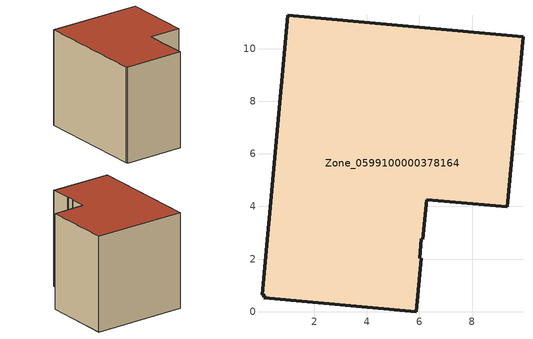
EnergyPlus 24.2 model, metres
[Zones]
Zone_0599100000378164
 floor ground (C_G): 5.88,0 0.07,0.53 0.11,0.62 0.01,0.63 0.98,11.27 9.94,10.45 9.35,3.99 6.27,4.26 6.13,2.76 6.07,2.77 6.01,2.03 6.07,2.02 z0
 wall outside (C_F): 9.94,10.45 0.98,11.27 0.01,0.63 0.11,0.62 0.07,0.53 5.88,0 6.07,2.02 6.01,2.03 6.07,2.77 6.13,2.76 6.27,4.26 9.35,3.99 9.94,10.45 z0:9.21
 roof outside (C_R): 0.07,0.53 5.88,0 6.07,2.02 6.01,2.03 6.07,2.77 6.13,2.76 6.27,4.26 9.35,3.99 9.94,10.45 0.98,11.27 0.01,0.63 0.11,0.62 z9.21
[BUILDING]
Pand.0599100000378164: North Axis=0; Terrain=City; Loads Convergence Tolerance Value=0.04; Temperature Convergence Tolerance Value=0.4; Solar Distribution=FullExterior; Maximum Number of Warmup Days=25; Minimum Number of Warmup Days=1
[Site:Location]
Rotterdam.The.Hague.AP_ZH_NLD Design_Conditions: Latitude=51.96; Longitude=4.45; Time Zone=1; Elevation=-4.5
[SITE:GROUNDTEMPERATURE:BUILDINGSURFACE]
18, 18, 18, 18, 18, 18, 18, 18, 18, 18, 18, 18
[MATERIAL] Thermal Absorptance=0.9; Solar Absorptance=0.7; Visible Absorptance=0.7
Name | Roughness | Thickness | Conductivity | Density | Specific Heat
G.TI.1992-2005 | MediumSmooth | 0.15 | 0.06 | 540 | 1210
F.TI.1992-2005 | Rough | 0.3 | 0.12 | 1920 | 840
R.TI.1992-2005 | MediumRough | 0.2 | 0.08 | 1500 | 1000
[CONSTRUCTION]
C_G: G.TI.1992-2005
C_F: F.TI.1992-2005
C_R: R.TI.1992-2005
[ZONE]
Zone_0599100000378164: Type=1; Multiplier=1; Ceiling Height=Autocalculate; Volume=Autocalculate; Floor Area=autocalculate; Part of Total Floor Area=Yes
[ZONEINFILTRATION:DESIGNFLOWRATE]
Infil_Zone_0599100000378164: Zone or ZoneList or Space or SpaceList=Zone_0599100000378164; Schedule=AlwaysOn; Design Flow Rate Calculation Method=Flow/Area; Flow Rate per Floor Area=0.0015; Constant Term Coefficient=1; Temperature Term Coefficient=0; Velocity Term Coefficient=0; Velocity Squared Term Coefficient=0
[HVACTEMPLATE:ZONE:IDEALLOADSAIRSYSTEM]
Zone_0599100000378164: Maximum Heating Supply Air Temperature=50; Minimum Cooling Supply Air Temperature=13; Maximum Heating Supply Air Humidity Ratio=0.0156; Minimum Cooling Supply Air Humidity Ratio=0.0077; Heating Limit=NoLimit; Cooling Limit=NoLimit; Dehumidification Control Type=ConstantSensibleHeatRatio; Cooling Sensible Heat Ratio=0.7; Dehumidification Setpoint=60; Humidification Control Type=None; Humidification Setpoint=30; Outdoor Air Method=None; Outdoor Air Flow Rate per Person=0.00944; Outdoor Air Flow Rate per Zone Floor Area=0; Outdoor Air Flow Rate per Zone=0; Demand Controlled Ventilation Type=None; Outdoor Air Economizer Type=NoEconomizer; Heat Recovery Type=None; Sensible Heat Recovery Effectiveness=0.7; Latent Heat Recovery Effectiveness=0.65
[ZONECONTROL:THERMOSTAT]
ThermostatControl_Zone_0599100000378164: Zone or ZoneList=Zone_0599100000378164; Control Type Schedule=DualSetpointControlType; Control 1=Thermostat_Zone_0599100000378164; Temperature Difference Between Cutout And Setpoint=0
[THERMOSTATSETPOINT:DUALSETPOINT]
Thermostat_Zone_0599100000378164: Heating Setpoint Temperature Schedule=HeatingSetpoint_Zone_0599100000378164; Cooling Setpoint Temperature Schedule=CoolingSetpoint_Zone_0599100000378164
[SCHEDULE:COMPACT]
HeatingSetpoint_Zone_0599100000378164: Through: 12/31, For: AllDays, Until: 24:00, 21
CoolingSetpoint_Zone_0599100000378164: Through: 12/31, For: AllDays, Until: 24:00, 24
DualSetpointControlType: Through: 12/31, For: AllDays, Until: 24:00, 4
AlwaysOn: Through: 12/31, For: AllDays, Until: 24:00, 1
